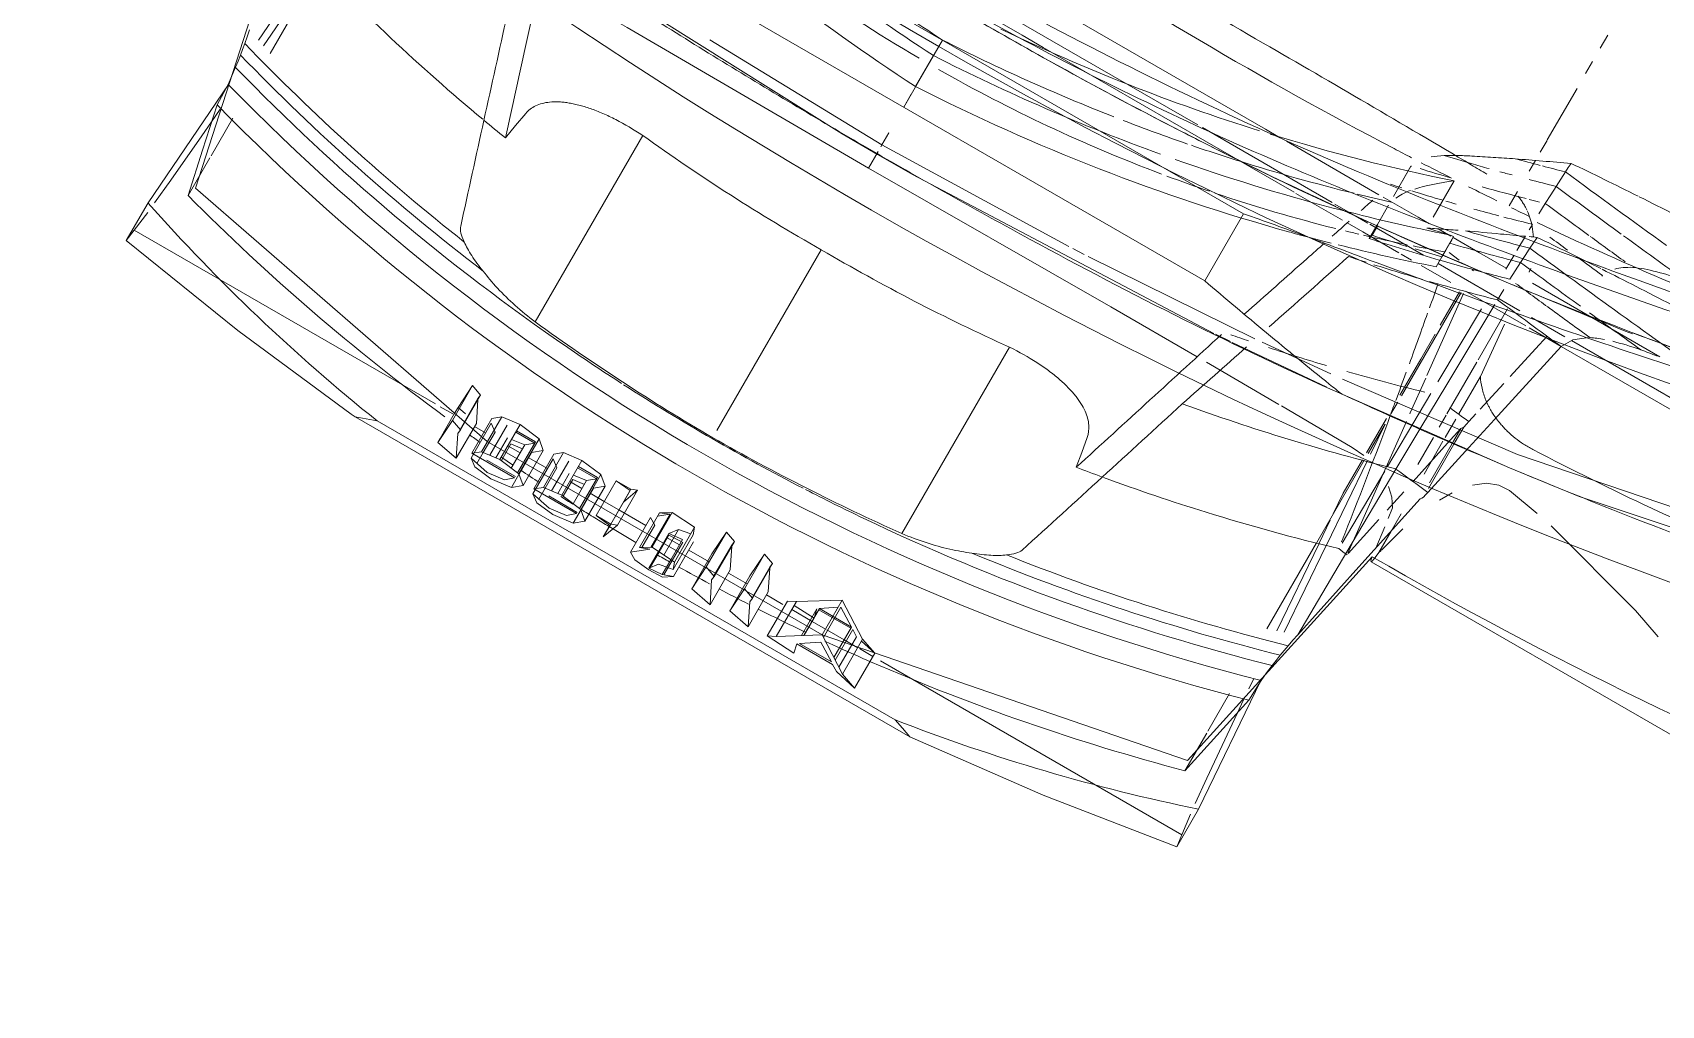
# Model space of a CAD drawing. Header units: inches. Extents: x 6664 to 8129, y 209 to 1287.
# Drawn here: x 7158.87 to 7166.16, y 523.46 to 527.82 of the extents above; entities that cross this region are included whole.
import ezdxf

# ---------------------------------------------------------------- set-up
doc = ezdxf.new("R2010")
doc.units = ezdxf.units.IN
doc.header["$MEASUREMENT"] = 0
doc.layers.add('I-FURN', color=30, linetype='Continuous', lineweight=9)

# ---------------------------------------------------------------- blocks, each defined once
blk = doc.blocks.new('Allsteel Seating Acuity Work-Conference Chair1 - Fully Adj_ Arms_ Mesh Back-8528734-11th FLOOR POWER _ SIGNAL')
at = {"layer": 'I-FURN', "lineweight": 13}
for p, q in [((2.5677, -7.8942), (2.5677, -7.8279)), ((2.5677, -7.8942), (2.5677, -7.8279)), ((2.5677, -8.0255), (2.5677, -7.9633)), ((2.5677, -8.0255), (2.5677, -7.9633)), ((2.5677, -8.3692), (2.5677, -8.1023)), ((2.5677, -8.3692), (2.5677, -8.1023)), ((2.5677, -8.4328), (2.5677, -8.3713)), ((2.5677, -8.4328), (2.5677, -8.3713)), ((2.7113, -8.4294), (2.7098, -8.4521)), ((2.7129, -8.4066), (2.7113, -8.4294)), ((2.5677, -8.5307), (2.5677, -8.4751)), ((2.5677, -8.5307), (2.5677, -8.4751)), ((2.5677, -8.7096), (2.5677, -8.6361)), ((2.5677, -8.7096), (2.5677, -8.6361)), ((2.7021, -8.6196), (2.7009, -8.6744)), ((2.2989, -8.7358), (2.2989, -8.9238)), ((2.6996, -8.7292), (2.6991, -8.7582)), ((2.0984, -8.7795), (2.0984, -8.9325)), ((2.0984, -8.7883), (2.0984, -8.9325)), ((2.6985, -8.7916), (2.6972, -8.8662)), ((2.7424, -8.8278), (2.7443, -8.7987)), ((2.7443, -8.7987), (2.7462, -8.7696)), ((2.6968, -8.8893), (2.6955, -8.9626)), ((2.7386, -8.904), (2.7405, -8.8659)), ((2.7405, -8.8659), (2.7422, -8.8327)), ((2.7422, -8.8327), (2.7424, -8.8278)), ((1.451, -8.958), (-1.451, -8.958)), ((1.5242, -8.958), (1.451, -8.958)), ((2.0378, -8.958), (1.56, -8.958)), ((2.2398, -8.958), (2.0595, -8.958)), ((2.2989, -8.958), (2.2398, -8.958)), ((2.4095, -8.958), (2.3435, -8.958)), ((2.4211, -8.9534), (2.4211, -9.0553)), ((2.5572, -8.958), (2.4211, -8.958)), ((2.6957, -8.958), (2.5572, -8.958)), ((2.7933, -8.922), (2.7919, -8.904)), ((2.7919, -8.919), (2.7919, -8.904)), ((3.0271, -8.958), (2.8308, -8.958)), ((3.4897, -8.958), (3.0271, -8.958)), ((2.0984, -8.9774), (2.0984, -9.0765)), ((2.4393, -9.0254), (2.4947, -9.0323)), ((3.1572, -9.6552), (6.3037, -9.0301)), ((0.6734, -9.0927), (0, -9.0927)), ((1.1794, -9.0927), (0.6734, -9.0927)), ((1.8739, -9.0927), (1.2036, -9.0927)), ((1.9931, -9.0927), (1.8881, -9.0927)), ((2.059, -9.0927), (1.9931, -9.0927)), ((2.3465, -9.0927), (2.0692, -9.0927)), ((2.0984, -9.0765), (2.0984, -9.1496)), ((2.0984, -9.0812), (2.0984, -9.1496)), ((2.102, -9.131), (2.102, -9.0798)), ((2.4211, -9.0553), (2.4211, -9.1092)), ((2.4211, -9.0577), (2.4211, -9.1092)), ((2.8441, -9.0927), (2.4211, -9.0927)), ((2.5677, -9.0412), (2.5754, -9.0421)), ((2.7328, -9.1005), (2.734, -9.0466)), ((3.0766, -9.0927), (2.9041, -9.0927)), ((3.0842, -9.1385), (3.1139, -9.0867)), ((4.2948, -9.0927), (3.1105, -9.0927)), ((3.1139, -9.0867), (3.1694, -9.0433)), ((6.4722, -9.0719), (3.4894, -9.6795)), ((0, -9.1384), (0.2982, -9.1384)), ((0.2982, -9.1384), (0.4075, -9.1384)), ((0.4075, -9.1384), (1.2432, -9.1384)), ((1.2432, -9.1384), (1.7039, -9.1384)), ((1.7132, -9.1384), (1.9538, -9.1384)), ((1.9779, -9.1384), (2.0588, -9.1384)), ((2.0588, -9.1384), (2.1473, -9.1384)), ((2.1473, -9.1384), (2.2453, -9.1384)), ((2.2575, -9.1384), (2.3108, -9.1384)), ((2.3603, -9.1384), (2.5128, -9.1384)), ((2.5677, -9.3265), (2.5677, -9.155)), ((2.5677, -9.155), (2.5677, -9.3265)), ((2.5754, -9.1536), (2.5754, -9.6879)), ((2.6289, -9.5522), (2.5868, -9.1515)), ((2.5889, -9.1384), (2.9004, -9.1384)), ((2.6918, -9.1712), (2.6851, -9.5517)), ((2.7919, -9.3762), (2.7919, -9.1135)), ((2.8381, -9.4355), (2.8141, -9.1797)), ((2.9187, -9.1384), (3.0842, -9.1384)), ((3.0842, -9.1384), (4.2948, -9.1384)), ((1.5554, -9.3349), (-1.5554, -9.3349)), ((0, -9.6818), (0, -9.3349)), ((0, -9.5755), (0, -9.3349)), ((1.5554, -9.6818), (1.5554, -9.3349)), ((2.5677, -9.5015), (2.5677, -9.3726)), ((2.5677, -9.3726), (2.5677, -9.5015)), ((2.7919, -9.6562), (2.7919, -9.3884)), ((0, -9.4155), (0, -9.5755)), ((2.8381, -9.6296), (2.8381, -9.4355)), ((2.9441, -9.41), (2.9105, -9.5623)), ((2.5677, -9.6889), (2.5677, -9.5015)), ((2.5677, -9.5015), (2.5677, -9.6889)), ((0, -9.6818), (0, -9.6147)), ((2.684, -9.6132), (2.6822, -9.7714)), ((2.904, -9.5916), (2.894, -9.6366)), ((1.5554, -9.6818), (-1.5554, -9.6818)), ((2.3097, -9.7545), (3.1572, -9.6552)), ((2.7919, -9.7249), (2.7919, -9.6619)), ((2.8381, -9.7518), (2.8381, -9.6564)), ((2.8785, -9.6821), (2.8644, -9.7485)), ((2.8785, -9.6821), (2.8785, -9.7467)), ((2.8874, -9.6686), (2.8874, -9.7456)), ((1.9145, -9.7908), (2.2525, -9.7601)), ((3.1548, -9.7243), (2.3309, -9.815)), ((2.5754, -9.7208), (2.5754, -9.7813)), ((2.7177, -9.9836), (2.7215, -9.7665)), ((2.8644, -9.7485), (2.8123, -9.9941)), ((2.8785, -9.7467), (2.8785, -9.9623)), ((2.8874, -9.7456), (2.8874, -9.9866)), ((2.8933, -10.0029), (2.952, -9.7375)), ((0, -9.8772), (0, -9.8139)), ((0, -9.8872), (0, -9.8139)), ((1.0499, -9.8482), (1.8795, -9.7937)), ((2.2673, -9.8209), (1.7996, -9.859)), ((2.5677, -9.9861), (2.5677, -9.8084)), ((2.5677, -9.8084), (2.5677, -9.9861)), ((2.5862, -9.983), (2.5754, -9.8342)), ((2.5754, -9.8342), (2.5754, -9.9848)), ((2.7199, -10.4175), (2.6524, -9.7752)), ((2.6822, -9.7714), (2.6797, -9.9934)), ((2.7919, -9.9169), (2.7919, -9.777)), ((2.8381, -9.9404), (2.8381, -9.7706)), ((3.05, -9.875), (3.1007, -9.8357)), ((3.2056, -9.8134), (3.364, -9.8401)), ((-0.1785, -9.9231), (-1.6378, -9.8696)), ((-0.9021, -9.8549), (0, -9.8772)), ((0, -9.8772), (0.9518, -9.8528)), ((0, -9.9975), (0, -9.9115)), ((1.7081, -9.8654), (0.1857, -9.9231)), ((0.9724, -9.8518), (1.0295, -9.8491)), ((1.7912, -9.8596), (1.7177, -9.8647)), ((2.9564, -10.0064), (2.9894, -9.9502)), ((1.7445, -9.9935), (2.119, -9.995)), ((2.1326, -9.9951), (2.5, -9.9975)), ((2.5, -9.9975), (2.5631, -10.0025)), ((2.5677, -10.1959), (2.5677, -10.0224)), ((2.5677, -10.0224), (2.5677, -10.1959)), ((2.5754, -10.0204), (2.5754, -10.4461)), ((2.619, -10.4346), (2.5887, -10.017)), ((2.6795, -10.0166), (2.6752, -10.3907)), ((2.7996, -10.0537), (2.7765, -10.1627)), ((2.7284, -10.0684), (2.7646, -10.1019)), ((2.7646, -10.1019), (2.7919, -10.1416)), ((2.5754, -10.2979), (2.5677, -10.1959)), ((2.7919, -10.1416), (2.7987, -10.1935)), ((2.8381, -10.2354), (2.8381, -10.1455)), ((2.8471, -10.3166), (2.8784, -10.2003)), ((2.7647, -10.2181), (2.7222, -10.4183)), ((2.8038, -10.233), (2.817, -10.3347)), ((2.8381, -10.3449), (2.8381, -10.2354)), ((2.5862, -10.4432), (2.5776, -10.3283)), ((-2.8225, -10.3766), (-2.5629, -11.5799)), ((-0.9481, -10.3755), (-0.9481, -11.3393)), ((0, -10.419), (0, -11.3539)), ((0.9481, -10.3755), (0.9481, -11.3393)), ((2.8225, -10.3766), (2.5629, -11.5799)), ((2.6749, -10.42), (2.6978, -10.4226)), ((2.6978, -10.4226), (2.7207, -10.4252)), ((2.8271, -10.3973), (2.8289, -10.3989)), ((2.8289, -10.3989), (2.8296, -10.3986)), ((2.8289, -10.3989), (5.2596, -10.3989)), ((-2.6192, -10.4366), (-2.6504, -10.8661)), ((-2.5863, -10.4442), (-2.6186, -10.877)), ((-2.5754, -10.8918), (-2.5754, -10.4467)), ((2.5754, -10.4467), (2.5754, -10.8918)), ((2.6186, -10.877), (2.5863, -10.4442)), ((2.6504, -10.8661), (2.6192, -10.4366)), ((-2.6678, -11.1043), (-2.7143, -11.7438)), ((-2.6686, -11.1048), (-2.6652, -11.2092)), ((2.6403, -11.1651), (2.6363, -11.1136)), ((2.6652, -11.2092), (2.6686, -11.1048)), ((2.7143, -11.7438), (2.6678, -11.1053)), ((-2.6444, -11.2193), (-2.6497, -11.2869)), ((2.6497, -11.2869), (2.6444, -11.2193)), ((-2.5754, -11.4205), (-2.5754, -11.2257)), ((2.5754, -11.2257), (2.5754, -11.4205)), ((-2.5754, -11.6256), (-2.5754, -11.4306)), ((2.5754, -11.4306), (2.5754, -11.6256)), ((-2.5629, -11.5799), (-0.8655, -11.911)), ((2.5629, -11.5799), (0.8655, -11.911)), ((2.6883, -11.7295), (2.6765, -11.6049)), ((-1.0546, -11.8437), (-1.047, -11.7262)), ((-1.047, -11.7262), (-0.9949, -11.7446)), ((-1.047, -11.7262), (-1.047, -11.9065)), ((0.2569, -11.8437), (0.2645, -11.7262)), ((0.2645, -11.7262), (0.3165, -11.7446)), ((0.2645, -11.7262), (0.2645, -11.9065)), ((0.4536, -11.8437), (0.4612, -11.7262)), ((0.4612, -11.7262), (0.5133, -11.7446)), ((0.4612, -11.7262), (0.4612, -11.9065)), ((0.6913, -11.8389), (0.8655, -11.7308)), ((0.8655, -11.7308), (1.0321, -11.8372)), ((0.8655, -11.911), (0.8655, -11.7308)), ((-2.7143, -11.9384), (-2.7143, -11.7438)), ((-2.6937, -11.7811), (-2.7065, -11.8805)), ((-0.9949, -11.7446), (-0.9972, -11.7647)), ((-0.9972, -11.924), (-0.9972, -11.7647)), ((-0.9949, -11.9248), (-0.9949, -11.7446)), ((-0.9949, -11.7692), (-0.948, -11.8641)), ((-0.8988, -11.8098), (-0.8642, -11.7819)), ((-0.8642, -11.7819), (-0.776, -11.7714)), ((-0.8642, -11.9621), (-0.8642, -11.7819)), ((-0.825, -11.8031), (-0.825, -11.9575)), ((-0.776, -11.7714), (-0.6704, -11.7843)), ((-0.776, -11.9517), (-0.776, -11.7714)), ((-0.6775, -11.8031), (-0.776, -11.8031)), ((-0.776, -11.8031), (-0.6775, -11.8031)), ((-0.6775, -11.9636), (-0.6775, -11.8031)), ((-0.6704, -11.7843), (-0.6283, -11.82)), ((-0.6704, -11.9645), (-0.6704, -11.7843)), ((-0.5791, -11.8098), (-0.5446, -11.7819)), ((-0.5446, -11.7819), (-0.4563, -11.7714)), ((-0.5446, -11.9621), (-0.5446, -11.7819)), ((-0.5054, -11.8031), (-0.5054, -11.9575)), ((-0.4563, -11.7714), (-0.3507, -11.7843)), ((-0.4563, -11.9517), (-0.4563, -11.7714)), ((-0.3578, -11.8031), (-0.4563, -11.8031)), ((-0.4563, -11.8031), (-0.3578, -11.8031)), ((-0.3578, -11.9636), (-0.3578, -11.8031)), ((-0.3507, -11.7843), (-0.3087, -11.82)), ((-0.3507, -11.9645), (-0.3507, -11.7843)), ((-0.2021, -11.7805), (-0.2774, -11.7737)), ((-0.2774, -11.7737), (-0.2021, -11.7737)), ((-0.2774, -11.9539), (-0.2774, -11.7737)), ((-0.1734, -11.7624), (-0.2021, -11.8399)), ((-0.2021, -11.7737), (-0.1734, -11.7624)), ((-0.2021, -11.9539), (-0.2021, -11.7737)), ((-0.2021, -11.8399), (-0.2021, -11.7805)), ((-0.2021, -11.9539), (-0.2021, -11.7805)), ((-0.1734, -11.7624), (-0.1734, -11.9426)), ((-0.0382, -11.8008), (0.0101, -11.7714)), ((-0.0382, -11.819), (0.0056, -11.7829)), ((0.0056, -11.7829), (-0.0382, -11.8008)), ((-0.0382, -11.981), (-0.0382, -11.8008)), ((0.0056, -11.9544), (0.0056, -11.7829)), ((0.0101, -11.7714), (0.1306, -11.7787)), ((0.0101, -11.7714), (0.0101, -11.9517)), ((0.1306, -11.7787), (0.1415, -11.8104)), ((0.1306, -11.9589), (0.1306, -11.7787)), ((0.3165, -11.7446), (0.3143, -11.7647)), ((0.3143, -11.924), (0.3143, -11.7647)), ((0.3165, -11.9248), (0.3165, -11.7446)), ((0.3165, -11.7692), (0.3635, -11.8641)), ((0.5133, -11.7446), (0.511, -11.7647)), ((0.511, -11.924), (0.511, -11.7647)), ((0.5133, -11.9248), (0.5133, -11.7446)), ((0.5133, -11.7692), (0.5602, -11.8641)), ((0.8655, -11.768), (0.7966, -11.8144)), ((0.9616, -11.8144), (0.8758, -11.7612)), ((0.8758, -11.9175), (0.8758, -11.7612)), ((2.7065, -11.8805), (2.6937, -11.7811)), ((2.7143, -11.7438), (2.7143, -11.9384)), ((-2.7065, -11.8805), (-2.7143, -11.9384)), ((-2.7065, -11.8805), (-1.1505, -11.8805)), ((-1.1256, -11.8805), (-1.0606, -11.8805)), ((-1.0112, -11.852), (-1.0546, -11.8437)), ((-1.0546, -11.877), (-1.0546, -11.8437)), ((-1.0546, -12.0036), (-1.0546, -11.877)), ((-0.948, -12.0443), (-0.948, -11.8641)), ((-0.948, -11.8805), (-0.8906, -11.8805)), ((-0.8988, -11.9901), (-0.8988, -11.8098)), ((-0.8562, -11.8562), (-0.8906, -11.8302)), ((-0.8906, -12.0104), (-0.8906, -11.8302)), ((-0.8562, -11.9612), (-0.8562, -11.8562)), ((-0.7957, -11.8505), (-0.7957, -11.954)), ((-0.6775, -11.8098), (-0.776, -11.8098)), ((-0.776, -11.8479), (-0.7126, -11.8397)), ((-0.776, -11.8805), (-0.7126, -11.8805)), ((-0.7126, -11.8593), (-0.7679, -11.8663)), ((-0.7679, -11.9526), (-0.7679, -11.8663)), ((-0.7126, -11.8397), (-0.6775, -11.8098)), ((-0.7126, -11.8397), (-0.7126, -11.9594)), ((-0.6775, -11.9636), (-0.6775, -11.8098)), ((-0.6704, -11.8805), (-0.571, -11.8805)), ((-0.6283, -11.82), (-0.6693, -11.8538)), ((-0.6693, -11.9639), (-0.6693, -11.8538)), ((-0.6283, -12.0003), (-0.6283, -11.82)), ((-0.5791, -11.9901), (-0.5791, -11.8098)), ((-0.5366, -11.8562), (-0.571, -11.8302)), ((-0.571, -12.0104), (-0.571, -11.8302)), ((-0.5366, -11.9612), (-0.5366, -11.8562)), ((-0.476, -11.8505), (-0.476, -11.954)), ((-0.3578, -11.8098), (-0.4563, -11.8098)), ((-0.4563, -11.8479), (-0.3929, -11.8397)), ((-0.4563, -11.8805), (-0.3929, -11.8805)), ((-0.3929, -11.8593), (-0.4483, -11.8663)), ((-0.4483, -11.9526), (-0.4483, -11.8663)), ((-0.3929, -11.8397), (-0.3578, -11.8098)), ((-0.3929, -11.8397), (-0.3929, -11.9594)), ((-0.3578, -11.9636), (-0.3578, -11.8098)), ((-0.3507, -11.8805), (-0.2774, -11.8805)), ((-0.3087, -11.82), (-0.3496, -11.8538)), ((-0.3496, -11.9639), (-0.3496, -11.8538)), ((-0.3087, -12.0003), (-0.3087, -11.82)), ((-0.2774, -11.8805), (-0.2021, -11.8805)), ((-0.2021, -11.9539), (-0.2021, -11.8399)), ((-0.2021, -11.8805), (-0.0628, -11.8805)), ((-0.0285, -11.8589), (-0.0628, -11.8392)), ((-0.0628, -12.0194), (-0.0628, -11.8392)), ((-0.0285, -11.9752), (-0.0285, -11.8589)), ((0.073, -11.8226), (0.0446, -11.8595)), ((0.0446, -11.8595), (0.1105, -11.8539)), ((0.0446, -11.9537), (0.0446, -11.8595)), ((0.0446, -11.8805), (0.1105, -11.8805)), ((0.1105, -11.8633), (0.0482, -11.8663)), ((0.0482, -11.954), (0.0482, -11.8663)), ((0.1306, -11.8123), (0.073, -11.8226)), ((0.073, -11.9554), (0.073, -11.8226)), ((0.1105, -11.9577), (0.1105, -11.8539)), ((0.1177, -11.9581), (0.1177, -11.8629)), ((0.1415, -11.9906), (0.1415, -11.8104)), ((0.1586, -12.0172), (0.1586, -11.837)), ((0.1586, -11.8805), (0.2645, -11.8805)), ((0.2569, -12.024), (0.2569, -11.8437)), ((0.3635, -12.0443), (0.3635, -11.8641)), ((0.3635, -11.8805), (0.4612, -11.8805)), ((0.4536, -12.024), (0.4536, -11.8437)), ((0.5602, -12.0443), (0.5602, -11.8641)), ((0.5602, -11.8805), (0.6442, -11.8805)), ((0.6548, -11.8571), (0.6913, -11.8389)), ((0.6548, -12.0373), (0.6548, -11.8571)), ((0.6913, -12.0192), (0.6913, -11.8389)), ((0.7966, -11.864), (0.6913, -11.8589)), ((0.6913, -11.8805), (0.7966, -11.8805)), ((0.7868, -11.8211), (0.7971, -11.8641)), ((0.7868, -11.8211), (0.7868, -11.9599)), ((0.7966, -11.8144), (0.9616, -11.8144)), ((0.7966, -11.8144), (0.7966, -11.9538)), ((0.9616, -11.8211), (0.7966, -11.8211)), ((0.7966, -11.8805), (0.8655, -11.8805)), ((0.7971, -11.9535), (0.7971, -11.8641)), ((0.8724, -11.8805), (0.9616, -11.8805)), ((0.9616, -11.9724), (0.9616, -11.8144)), ((0.9616, -11.8805), (1.0321, -11.8805)), ((1.0028, -11.8408), (0.9722, -11.8211)), ((0.9722, -11.9791), (0.9722, -11.8211)), ((1.0028, -11.9987), (1.0028, -11.8408)), ((1.0321, -11.8372), (1.1107, -11.8641)), ((1.0321, -12.0174), (1.0321, -11.8372)), ((1.1107, -11.8641), (1.0321, -11.8471)), ((1.0406, -11.8805), (1.1107, -11.8805)), ((1.1107, -12.0443), (1.1107, -11.8641)), ((1.1505, -11.8805), (2.7065, -11.8805)), ((2.7143, -11.9384), (2.7065, -11.8805)), ((-1.047, -11.9065), (-1.0546, -12.024)), ((-0.9949, -11.9248), (-1.047, -11.9065)), ((-0.9972, -11.9449), (-0.9949, -11.9248)), ((-0.948, -12.0443), (-0.9972, -11.9449)), ((0.8655, -11.911), (-0.8655, -11.911)), ((-0.776, -11.9517), (-0.8642, -11.9621)), ((-0.6704, -11.9645), (-0.776, -11.9517)), ((-0.4563, -11.9517), (-0.5446, -11.9621)), ((-0.3507, -11.9645), (-0.4563, -11.9517)), ((-0.2021, -11.9539), (-0.2774, -11.9539)), ((-0.2774, -11.9539), (-0.2021, -11.9607)), ((-0.1734, -11.9426), (-0.2021, -11.9539)), ((-0.2021, -12.0202), (-0.1734, -11.9426)), ((-0.2021, -12.0202), (-0.2021, -11.9539)), ((0.0101, -11.9517), (-0.0382, -11.981)), ((0.1306, -11.9589), (0.0101, -11.9517)), ((0.0446, -12.0398), (0.0446, -11.9537)), ((0.0482, -12.0395), (0.0482, -11.954)), ((0.2645, -11.9065), (0.2569, -12.024)), ((0.3165, -11.9248), (0.2645, -11.9065)), ((0.3143, -11.9449), (0.3165, -11.9248)), ((0.3635, -12.0443), (0.3143, -11.9449)), ((0.4612, -11.9065), (0.4536, -12.024)), ((0.5133, -11.9248), (0.4612, -11.9065)), ((0.511, -11.9449), (0.5133, -11.9248)), ((0.5602, -12.0443), (0.511, -11.9449)), ((0.8655, -11.911), (0.6913, -12.0192)), ((0.7966, -11.9946), (0.8758, -11.9414)), ((1.0321, -12.0174), (0.8655, -11.911)), ((0.8758, -11.9414), (0.9616, -11.9946)), ((-1.0546, -12.024), (-1.0546, -12.0036)), ((-1.0546, -12.024), (-0.948, -12.0443)), ((-0.8642, -11.9621), (-0.8988, -11.9901)), ((-0.8988, -11.9901), (-0.6775, -11.9901)), ((-0.7957, -12.0307), (-0.8906, -12.0104)), ((-0.8906, -12.0104), (-0.8562, -12.0365)), ((-0.8562, -12.0178), (-0.8562, -11.9612)), ((-0.6775, -11.9833), (-0.825, -11.9833)), ((-0.825, -11.9833), (-0.6775, -11.9833)), ((-0.7126, -12.0199), (-0.7957, -12.0307)), ((-0.6775, -11.9901), (-0.7126, -12.0199)), ((-0.6283, -12.0003), (-0.6704, -11.9645)), ((-0.6693, -12.034), (-0.6693, -11.9639)), ((-0.6693, -12.034), (-0.6283, -12.0003)), ((-0.5446, -11.9621), (-0.5791, -11.9901)), ((-0.5791, -11.9901), (-0.3578, -11.9901)), ((-0.476, -12.0307), (-0.571, -12.0104)), ((-0.571, -12.0104), (-0.5366, -12.0365)), ((-0.5366, -12.0178), (-0.5366, -11.9612)), ((-0.3578, -11.9833), (-0.5054, -11.9833)), ((-0.5054, -11.9833), (-0.3578, -11.9833)), ((-0.3929, -12.0199), (-0.476, -12.0307)), ((-0.3578, -11.9901), (-0.3929, -12.0199)), ((-0.3087, -12.0003), (-0.3507, -11.9645)), ((-0.3496, -12.034), (-0.3496, -11.9639)), ((-0.3496, -12.034), (-0.3087, -12.0003)), ((-0.2021, -11.9607), (-0.2021, -12.0202)), ((0.0056, -11.9632), (-0.0628, -12.0194)), ((-0.0628, -12.0194), (-0.0285, -12.0391)), ((-0.0382, -11.981), (0.0056, -11.9632)), ((0.0446, -12.0398), (0.073, -12.0029)), ((0.073, -12.0029), (0.1415, -11.9906)), ((0.1105, -12.0341), (0.1105, -11.9577)), ((0.1586, -12.0172), (0.1105, -12.0341)), ((0.1177, -12.0316), (0.1177, -11.9581)), ((0.1177, -12.0432), (0.1586, -12.0172)), ((0.1415, -11.9906), (0.1306, -11.9589)), ((0.2569, -12.024), (0.3635, -12.0443)), ((0.4536, -12.024), (0.5602, -12.0443)), ((0.6913, -12.0192), (0.6548, -12.0373)), ((0.7868, -12.0014), (0.9722, -12.0014)), ((0.7971, -12.0443), (0.7868, -12.0014)), ((0.9616, -11.9946), (0.7966, -11.9946)), ((0.9722, -12.0014), (1.0028, -12.021)), ((1.0028, -12.021), (1.1107, -12.0443)), ((1.1107, -12.0443), (1.0321, -12.0174)), ((-1.3386, -12.0764), (1.3386, -12.0764)), ((-0.8562, -12.0365), (-0.7679, -12.0466)), ((-0.7679, -12.0466), (-0.6693, -12.034)), ((-0.5366, -12.0365), (-0.4483, -12.0466)), ((-0.4483, -12.0466), (-0.3496, -12.034)), ((-0.0285, -12.0391), (0.0482, -12.0466)), ((0.1105, -12.0341), (0.0446, -12.0398)), ((0.0482, -12.0466), (0.1177, -12.0432)), ((0.6548, -12.0373), (0.7971, -12.0443)), ((-1.4545, -12.1083), (-1.4331, -12.1102)), ((-1.4331, -12.1102), (1.4331, -12.1102))]:
    blk.add_line(p, q, dxfattribs=at)
at = {"layer": 'I-FURN', "lineweight": 13, "flags": 128}
for points in [[(2.7098, -8.4521), (2.7078, -8.4907), (2.7058, -8.5293)], [(2.7058, -8.5293), (2.7039, -8.5745), (2.7021, -8.6196)], [(2.4211, -8.9534), (2.4211, -8.9705), (2.4211, -8.9876)], [(2.7351, -8.9926), (2.7369, -8.9483), (2.7386, -8.904)], [(2.4211, -8.9876), (2.4211, -9.0227), (2.4211, -9.0577)], [(2.7215, -9.7665), (2.7253, -9.5421), (2.7324, -9.1245)], [(2.952, -9.7375), (2.9888, -9.5708), (3.0842, -9.1385)], [(3.0059, -9.1301), (2.9892, -9.2058), (2.953, -9.3698)], [(2.6486, -9.739), (2.648, -9.7339), (2.6302, -9.5648)], [(2.8874, -9.6686), (2.883, -9.6753), (2.8785, -9.6821)], [(2.894, -9.6366), (2.8907, -9.6526), (2.8874, -9.6686)], [(3.4894, -9.6795), (3.3451, -9.6994), (3.1548, -9.7243)], [(3.1007, -9.8357), (3.1529, -9.8151), (3.2056, -9.8134)], [(3.4472, -9.8566), (3.9626, -9.9961), (4.1096, -10.0478)], [(0.1857, -9.9231), (0.0039, -9.9238), (-0.1785, -9.9231)], [(2.7084, -10.8462), (2.7131, -10.4149), (2.7177, -9.9836)], [(-1.6958, -9.9933), (-1.25, -9.9927), (0, -9.9975)], [(0, -9.9975), (1.25, -9.9927), (1.6958, -9.9933)], [(2.7084, -10.8462), (2.7935, -10.4457), (2.8785, -10.045)], [(2.8785, -10.045), (2.883, -10.0383), (2.8874, -10.0315)], [(2.8874, -10.0315), (2.8904, -10.0172), (2.8933, -10.0029)], [(2.8296, -10.3986), (2.8321, -10.3935), (2.8344, -10.3825), (2.8364, -10.366), (2.8381, -10.3449)], [(2.8225, -10.3766), (2.8247, -10.3899), (2.8271, -10.3973)], [(-1.4749, -10.6922), (-1.4627, -10.622), (-1.4504, -10.5518)], [(1.4504, -10.5518), (1.4627, -10.622), (1.4749, -10.6922)], [(-2.7084, -10.8462), (-2.7022, -10.878), (-2.6959, -10.9098)], [(2.6959, -10.9098), (2.7022, -10.878), (2.7084, -10.8462)], [(-2.6959, -10.9098), (-2.6912, -10.9369), (-2.6865, -10.964)], [(2.6865, -10.964), (2.6912, -10.9369), (2.6959, -10.9098)], [(-2.6865, -10.964), (-2.6823, -10.9932), (-2.6781, -11.0223)], [(2.6781, -11.0223), (2.6823, -10.9932), (2.6865, -10.964)], [(-2.6781, -11.0223), (-2.6733, -11.0636), (-2.6686, -11.1048)], [(2.6686, -11.1048), (2.6733, -11.0636), (2.6781, -11.0223)], [(-2.6652, -11.2092), (-2.6203, -11.4175), (-2.5754, -11.6256)], [(2.5754, -11.6256), (2.6203, -11.4175), (2.6652, -11.2092)], [(-2.6497, -11.2869), (-2.6559, -11.3635), (-2.6765, -11.6049), (-2.6883, -11.7295)], [(2.6765, -11.6049), (2.6559, -11.3635), (2.6497, -11.2869)], [(-2.7143, -11.9384), (-2.0805, -12.038), (-1.4545, -12.1083)], [(1.4331, -12.1102), (2.0805, -12.038), (2.7143, -11.9384)], [(-1.4331, -12.1102), (-1.3859, -12.093), (-1.3386, -12.0764)], [(1.3386, -12.0764), (1.3859, -12.093), (1.4331, -12.1102)]]:
    blk.add_lwpolyline(points, dxfattribs=at)
at = {"layer": 'I-FURN', "lineweight": 13}
for centre, radius, start, end in [((0, 10.3529), 19.7214, 241.76295, 298.23705), ((0.0519, 13.0915), 23.2445, 247.12741, 291.75574), ((2.86, 8.097), 18.4737, 269.88359, 286.84285)]:
    blk.add_arc(centre, radius, start, end, dxfattribs=at)
for centre, major_axis, ratio, start_param, end_param in [((0, 0.2406), (9.4402, 0), 0.961262, 4.992177, 5.00353), ((8.7402, 41.2193), (52.0238, 0), 0.961262, 4.596211, 4.606964), ((0, 0.2406), (9.4402, 0), 0.961262, 4.978813, 4.991172), ((0, 0.1194), (9.3953, 0), 0.961262, 4.976809, 4.982784), ((0, 0.1194), (9.3953, 0), 0.961262, 4.991257, 5.004518), ((8.7402, 41.098), (51.9788, 0), 0.961262, 4.596033, 4.602982), ((8.7402, 41.098), (51.9788, 0), 0.961262, 4.60323, 4.609801), ((0, 0.1194), (9.3953, 0), 0.961262, 4.9491, 4.962563), ((0, 0.1194), (9.3953, 0), 0.961262, 4.962563, 4.971381), ((0, -0.0106), (9.3547, 0), 0.961262, 4.974104, 4.995953), ((0, -0.0106), (9.3547, 0), 0.961262, 4.997443, 5.002636), ((8.7402, 40.9681), (51.9382, 0), 0.961262, 4.595871, 4.600542), ((8.7402, 40.9681), (51.9382, 0), 0.961262, 4.600669, 4.604405), ((-0.4694, -1.122), (8.3905, 0), 0.961262, 4.94696, 5.048619), ((0, -0.0106), (9.3547, 0), 0.961262, 4.943134, 4.95856), ((0, -0.147), (9.3272, 0), 0.961262, 4.991783, 5.006027), ((8.7402, 40.8316), (51.9107, 0), 0.961262, 4.597621, 4.599499), ((0, -0.147), (9.3272, 0), 0.961262, 4.976826, 4.989236), ((8.7402, 40.8316), (51.9107, 0), 0.961262, 4.600514, 4.603238), ((4.9645, -8.9992), (-1.8825, 0.2114), 0.230439, 6.244727, 6.253112), ((0, -0.147), (9.3272, 0), 0.961262, 4.935061, 4.940671), ((0, -0.147), (9.3272, 0), 0.961262, 4.94574, 4.961452), ((0, -0.147), (9.3272, 0), 0.961262, 4.962877, 4.967963), ((0, 0.2291), (9.8129, 0), 0.961262, 4.965224, 4.995628), ((8.7402, 41.2078), (52.3965, 0), 0.961262, 4.597668, 4.601136), ((8.7402, 41.2078), (52.3965, 0), 0.961262, 4.601136, 4.61089), ((-0.4694, -1.122), (8.6405, 0), 0.961262, 4.989023, 5.051501), ((-0.4694, -1.282), (8.3905, 0), 0.961262, 5.005198, 5.023869), ((0, 0.168), (9.7903, 0), 0.961262, 4.949412, 4.960563), ((-5.3058, -4.2786), (-11.2042, 3.058), 0.321031, 2.413564, 2.415556), ((0, 0.1097), (9.7686, 0), 0.961262, 4.962846, 4.996542), ((8.7402, 41.0884), (52.3522, 0), 0.961262, 4.597497, 4.603851), ((8.7402, 41.0884), (52.3522, 0), 0.961262, 4.604801, 4.610205), ((8.7402, 41.2078), (52.3965, 0), 0.961262, 4.61089, 4.61665), ((-0.4694, -1.122), (8.3905, 0), 0.961262, 4.792497, 4.941035), ((-0.4694, -1.282), (8.3905, 0), 0.961262, 4.939522, 5.003491), ((0, -2.8849), (6.8379, 0), 0.961262, 5.053199, 5.074413), ((3.241, -8.8282), (1.1417, 0.3149), 0.147089, 2.479914, 2.499601), ((0, -0.0179), (9.7288, 0), 0.961262, 4.963895, 4.990235), ((0, -0.0179), (9.7288, 0), 0.961262, 4.990235, 4.997369), ((8.7402, 40.9608), (52.3123, 0), 0.961262, 4.597942, 4.601578), ((8.7402, 40.9608), (52.3123, 0), 0.961262, 4.601578, 4.605813), ((-0.4694, -1.282), (8.6405, 0), 0.961262, 5.001217, 5.053501), ((0, -2.8849), (6.8379, 0), 0.961262, 5.019694, 5.049158), ((0, -0.0179), (9.7288, 0), 0.961262, 4.929792, 4.96358), ((0, 0.008), (9.7369, 0), 0.961262, 4.929981, 4.946831), ((0, 0.008), (9.7369, 0), 0.961262, 4.950811, 4.96368), ((0, -0.1522), (9.7017, 0), 0.961262, 4.965364, 4.997934), ((8.7402, 40.8264), (52.2853, 0), 0.961262, 4.597238, 4.604002), ((-0.4694, -1.122), (8.6405, 0), 0.961262, 4.903187, 4.989023), ((-0.4694, -1.282), (8.3905, 0), 0.961262, 4.912772, 4.939522), ((0, -2.8849), (6.8379, 0), 0.961262, 5.007627, 5.016576), ((0.4694, -1.282), (8.3905, 0), 0.961262, 4.556234, 4.656413), ((-0.4694, -1.282), (8.3905, 0), 0.961262, 4.768365, 4.868543), ((-0.4694, -1.282), (8.3905, 0), 0.961262, 4.873955, 4.910626), ((0, -2.8849), (6.8379, 0), 0.961262, 4.918241, 5.001173), ((-0.4694, -1.282), (8.6405, 0), 0.961262, 4.975674, 4.997453), ((0, -0.1522), (9.7017, 0), 0.961262, 4.926165, 4.934803), ((0, -0.1522), (9.7017, 0), 0.961262, 4.938546, 4.96205), ((0.4694, -1.122), (8.6405, 0), 0.961262, 4.515656, 4.658034), ((-0.4694, -1.122), (8.6405, 0), 0.961262, 4.766744, 4.895133), ((-0.4694, -1.282), (8.6405, 0), 0.961262, 4.766744, 4.975246), ((0, -2.8849), (6.8379, 0), 0.961262, 4.884972, 4.914639), ((0.4694, -1.282), (8.6405, 0), 0.961262, 4.475308, 4.658034), ((0, -2.8849), (6.8379, 0), 0.961262, 4.515263, 4.705051), ((0, -2.8849), (6.8379, 0), 0.961262, 4.719727, 4.881153), ((0, -1.1993), (9.1552, 0), 0.961262, 4.967321, 5.006919), ((8.7402, 39.7793), (51.7387, 0), 0.961262, 4.59711, 4.599153), ((0, -1.1993), (9.1552, 0), 0.961262, 4.927249, 4.957042), ((0, -1.1993), (9.1552, 0), 0.961262, 4.907729, 4.917004), ((0, -1.2032), (9.5299, 0), 0.961262, 4.896408, 5.001583), ((8.7402, 39.7755), (52.1135, 0), 0.961262, 4.596566, 4.599957), ((0, -2.1019), (9.0573, 0), 0.961262, 4.412586, 4.534366), ((0, -2.1019), (9.0573, 0), 0.961262, 4.944077, 5.012191), ((0, -2.1019), (9.0573, 0), 0.961262, 4.890412, 4.944077), ((0, -2.1019), (9.0573, 0), 0.961262, 4.53504, 4.548816), ((0, -2.1019), (9.0573, 0), 0.961262, 4.875962, 4.889738), ((0, -2.2355), (9.418, 0), 0.961262, 4.422075, 4.56309), ((0, -2.2355), (9.418, 0), 0.961262, 4.861688, 5.002703), ((0, -2.2861), (9.4189, 0), 0.961262, 4.423144, 4.577889), ((0, -2.2861), (9.4189, 0), 0.961262, 4.846889, 5.001634), ((0, -2.3316), (9.4293, 0), 0.961262, 4.424406, 4.631347), ((0, -2.3316), (9.4293, 0), 0.961262, 4.793431, 5.000372), ((0, -2.3828), (9.4578, 0), 0.961262, 4.426347, 4.998431), ((0, -2.4011), (9.5428, 0), 0.961262, 4.429337, 4.995441), ((0, -2.3316), (9.4293, 0), 0.961262, 4.631347, 4.661975), ((0, -2.3316), (9.4293, 0), 0.961262, 4.762803, 4.793431), ((0, -2.3316), (9.4293, 0), 0.961262, 4.663169, 4.761609), ((0, -2.8849), (9.4506, 0), 0.961262, 4.43639, 4.597394), ((0, -2.8849), (9.4506, 0), 0.961262, 4.83049, 4.988388), ((-0.0672, -4.4221), (8.0637, 0), 0.961262, 4.377909, 4.554057), ((0.0672, -4.4221), (8.0637, 0), 0.961262, 4.87072, 5.046869), ((0, -2.8849), (9.4506, 0), 0.961262, 4.611827, 4.618012), ((0, -2.8849), (9.4506, 0), 0.961262, 4.630195, 4.63691), ((0, -2.8849), (9.4506, 0), 0.961262, 4.64138, 4.651914), ((0, -2.8849), (9.4506, 0), 0.961262, 4.771729, 4.78562), ((0, -2.8849), (9.4506, 0), 0.961262, 4.78562, 4.796772), ((0, -2.8849), (9.4506, 0), 0.961262, 4.806769, 4.814419), ((0, -2.8849), (9.4506, 0), 0.961262, 4.814419, 4.83049), ((0, -2.8849), (9.4506, 0), 0.961262, 4.664056, 4.670771), ((0, -2.8849), (9.4506, 0), 0.961262, 4.675241, 4.683007), ((0, -2.8849), (9.4506, 0), 0.961262, 4.683007, 4.690984), ((0, -2.8849), (9.4506, 0), 0.961262, 4.690984, 4.705744), ((0, -2.8849), (9.4506, 0), 0.961262, 4.717112, 4.724099), ((0, -2.8849), (9.4506, 0), 0.961262, 4.729186, 4.745682), ((0, -2.8849), (9.4506, 0), 0.961262, 4.750892, 4.76652)]:
    blk.add_ellipse(centre, major_axis=major_axis, ratio=ratio, start_param=start_param, end_param=end_param, dxfattribs=at)
for points, knots in [([(0, -7.0434), (0.5508, -7.0575), (1.6516, -7.0664), (3.3027, -7.0218), (4.5581, -6.9452), (5.2619, -6.8885), (5.4202, -6.8751)], [0, 0, 0, 0, 0.25, 0.5, 0.75, 0.8226168, 0.8226168, 0.8226168, 0.8226168]), ([(6.6096, -8.1186), (6.1508, -8.2705), (5.2218, -8.55), (3.7863, -8.8651), (2.3298, -9.0775), (0.7376, -9.1929), (-0.9818, -9.1772), (-2.5102, -9.0252), (-3.7178, -8.8206), (-4.9155, -8.5643), (-5.7898, -8.3085), (-6.3633, -8.1186)], [0, 0, 0, 0, 0.111111, 0.222222, 0.333333, 0.444444, 0.583333, 0.722222, 0.791667, 0.861111, 1, 1, 1, 1]), ([(0, -9.0509), (0.2621, -9.046), (0.785, -9.0249), (1.5657, -8.9621), (2.3428, -8.8597), (3.1162, -8.7333), (3.8849, -8.5907), (4.9053, -8.3812), (5.6668, -8.2169), (6.1723, -8.1023)], [0, 0, 0, 0, 0.125, 0.25, 0.375, 0.5, 0.625, 0.75, 1, 1, 1, 1]), ([(6.3633, -8.1186), (5.9463, -8.2153), (5.1099, -8.405), (4.0593, -8.6331), (3.2139, -8.8008), (2.5774, -8.9142), (1.9372, -9.0133), (1.08, -9.1188), (0.4331, -9.1543), (0, -9.1618)], [0, 0, 0, 0, 0.2, 0.4, 0.5, 0.6, 0.7, 0.8, 1, 1, 1, 1]), ([(2.3289, -8.6356), (1.9693, -8.6312), (1.193, -8.6264), (0.4167, -8.6319), (0, -8.6379)], [0.0684214, 0.0684214, 0.0684214, 0.0684214, 0.5, 1, 1, 1, 1]), ([(2.645, -8.6862), (2.6412, -8.6836), (2.632, -8.6776), (2.6166, -8.6685), (2.5989, -8.6596), (2.5866, -8.6547), (2.5804, -8.6526)], [0.3561152, 0.3561152, 0.3561152, 0.3561152, 0.4166667, 0.5, 0.5833333, 0.6666667, 0.6666667, 0.6666667, 0.6666667]), ([(3.4164, -8.6065), (3.3689, -8.615), (3.2806, -8.6348), (3.2131, -8.6586), (3.1844, -8.6716)], [-0.9751367, -0.9751367, -0.9751367, -0.9751367, -0.5, 0, 0, 0, 0]), ([(2.082, -8.7415), (2.0525, -8.7429), (1.3593, -8.773), (0.6647, -8.7656), (0, -8.7238)], [0.6866576, 0.6866576, 0.6866576, 0.6866576, 0.7, 1, 1, 1, 1]), ([(2.6994, -8.7912), (2.6649, -8.8071), (2.5816, -8.8454), (2.5012, -8.8824), (2.4547, -8.9038)], [-0.8447622, -0.8447622, -0.8447622, -0.8447622, -0.5, 0, 0, 0, 0]), ([(2.5438, -9.0352), (2.6219, -9.0258), (2.8845, -8.9922), (3.1475, -8.9574), (3.332, -8.9307)], [0.3661056, 0.3661056, 0.3661056, 0.3661056, 0.4, 0.4802773, 0.4802773, 0.4802773, 0.4802773]), ([(1.1143, -9.1554), (1.207, -9.1509), (1.4686, -9.1367), (1.7296, -9.1157), (1.898, -9.1003)], [0.1600053, 0.1600053, 0.1600053, 0.1600053, 0.2, 0.2729056, 0.2729056, 0.2729056, 0.2729056]), ([(2.102, -9.131), (2.1008, -9.1342), (2.099, -9.1405), (2.0984, -9.1466), (2.0984, -9.1496)], [-1, -1, -1, -1, -0.5, -0.0027493, -0.0027493, -0.0027493, -0.0027493]), ([(1.7837, -9.7225), (1.8233, -9.6039), (1.8737, -9.4527), (1.9241, -9.3008), (1.9349, -9.2681)], [-0.8769893, -0.8769893, -0.8769893, -0.8769893, -0.5, -0.3966326, -0.3966326, -0.3966326, -0.3966326]), ([(2.9717, -9.5529), (2.9687, -9.5514), (2.9611, -9.5474), (2.9493, -9.5406), (2.9322, -9.5301), (2.9122, -9.5157), (2.8903, -9.4971), (2.864, -9.4713), (2.8476, -9.4503), (2.8381, -9.4355)], [0.5258955, 0.5258955, 0.5258955, 0.5258955, 0.55, 0.5875, 0.625, 0.7, 0.775, 0.85, 1, 1, 1, 1]), ([(4.9282, -9.4103), (4.7475, -9.4444), (4.1802, -9.5353), (3.6017, -9.5848), (3.2056, -9.6016)], [0.5577649, 0.5577649, 0.5577649, 0.5577649, 0.7, 1, 1, 1, 1]), ([(3.2056, -9.6016), (3.1891, -9.6022), (3.1568, -9.602), (3.1101, -9.5975), (3.072, -9.5898), (3.0424, -9.5816), (3.0106, -9.5712), (2.9874, -9.561), (2.9717, -9.5529)], [0, 0, 0, 0, 0.1, 0.2, 0.3, 0.35, 0.4, 0.5258955, 0.5258955, 0.5258955, 0.5258955]), ([(-2.2754, -9.8203), (-2.0371, -9.8445), (-1.5389, -9.8843), (-0.7803, -9.9152), (0.0016, -9.9246), (0.7834, -9.9153), (1.5632, -9.8837), (2.0826, -9.8415), (2.3421, -9.8141)], [0.0135974, 0.0135974, 0.0135974, 0.0135974, 0.1666667, 0.3333333, 0.5, 0.6666667, 0.8333333, 1, 1, 1, 1]), ([(-1.741, -9.8512), (-1.6973, -9.9898), (-1.6086, -10.2707), (-1.5199, -10.5505), (-1.4749, -10.6922)], [-0.9852105, -0.9852105, -0.9852105, -0.9852105, -0.5, 0, 0, 0, 0]), ([(1.4749, -10.6922), (1.5199, -10.5505), (1.6086, -10.2709), (1.6972, -9.9902), (1.7408, -9.8518)], [-1, -1, -1, -1, -0.5, -0.01541, -0.01541, -0.01541, -0.01541]), ([(-1.4504, -10.5518), (-1.4474, -10.5336), (-1.4369, -10.5084), (-1.4105, -10.4764), (-1.3843, -10.4542), (-1.3569, -10.4373), (-1.3316, -10.4246), (-1.3109, -10.416), (-1.2885, -10.4081), (-1.2563, -10.3981), (-1.2121, -10.3877), (-1.1526, -10.3788), (-1.0663, -10.3715), (-0.9961, -10.3726), (-0.9481, -10.3755)], [-1, -1, -1, -1, -0.833333, -0.75, -0.666667, -0.583333, -0.541667, -0.5, -0.458333, -0.416667, -0.333333, -0.25, -0.166667, 0, 0, 0, 0]), ([(0.9481, -10.3755), (0.996, -10.3725), (1.0661, -10.3715), (1.1524, -10.3788), (1.212, -10.3877), (1.2562, -10.398), (1.2884, -10.4081), (1.3108, -10.416), (1.3315, -10.4246), (1.3568, -10.4372), (1.3843, -10.4542), (1.4105, -10.4764), (1.4369, -10.5083), (1.4474, -10.5336), (1.4504, -10.5518)], [-1, -1, -1, -1, -0.833333, -0.75, -0.666667, -0.583333, -0.541667, -0.5, -0.458333, -0.416667, -0.333333, -0.25, -0.166667, 0, 0, 0, 0])]:
    blk.add_open_spline(points, degree=3, knots=knots, dxfattribs=at)
for points in [[(2.1464, -9.233), (2.5494, -9.1648), (3.3527, -9.0168), (4.5478, -8.7543), (5.7375, -8.48), (6.5281, -8.295), (6.9227, -8.2022)], [(3.0514, -8.3835), (3.1689, -8.3765), (3.2909, -8.3703), (3.4171, -8.3649)], [(2.5973, -8.4612), (2.6352, -8.4433), (2.6738, -8.4251), (2.7129, -8.4066)], [(2.7129, -8.4066), (2.8195, -8.3984), (2.9308, -8.3907), (3.0465, -8.3838)], [(2.3118, -8.6002), (2.3398, -8.5862), (2.3969, -8.5577), (2.4557, -8.5286), (2.4855, -8.5138)], [(2.4855, -8.5138), (2.5221, -8.4966), (2.5594, -8.479), (2.5973, -8.4612)], [(2.2033, -8.6601), (2.2183, -8.6507), (2.2516, -8.6312), (2.2908, -8.6107), (2.3118, -8.6002)], [(3.9299, -8.5738), (3.526, -8.6275), (3.1203, -8.6799), (2.7133, -8.7124)], [(2.1558, -8.6949), (2.1693, -8.6837), (2.1852, -8.6721), (2.2033, -8.6601)], [(2.4105, -8.6367), (2.3833, -8.6363), (2.3561, -8.636), (2.3289, -8.6356)], [(3.1844, -8.6716), (3.157, -8.6865), (3.1349, -8.7023), (3.1183, -8.719)], [(2.2823, -8.7313), (2.2316, -8.7341), (2.1809, -8.737), (2.1302, -8.7395)], [(2.1642, -8.856), (2.1975, -8.8185), (2.2429, -8.7781), (2.2989, -8.7358)], [(2.5083, -8.7173), (2.4615, -8.7205), (2.4147, -8.7236), (2.3679, -8.7267)], [(2.6686, -8.7059), (2.6394, -8.7081), (2.6102, -8.7103), (2.581, -8.7125)], [(2.7034, -8.7393), (2.6878, -8.7203), (2.6698, -8.7038), (2.6492, -8.6892)], [(2.7317, -8.7764), (2.7231, -8.7638), (2.7136, -8.7514), (2.7034, -8.7393)], [(3.4171, -8.7299), (3.2974, -8.7351), (3.1814, -8.7411), (3.0695, -8.7477)], [(2.0984, -8.7795), (2.0984, -8.7785), (2.0985, -8.7776), (2.0985, -8.7766)], [(2.0985, -8.7766), (2.0986, -8.7756), (2.0986, -8.7746), (2.0987, -8.7736)], [(2.7462, -8.7696), (2.7353, -8.7746), (2.7245, -8.7796), (2.7137, -8.7846)], [(3.0631, -8.7481), (2.9535, -8.7546), (2.8478, -8.7618), (2.7462, -8.7696)], [(3.3305, -8.9253), (3.5409, -8.8917), (3.7515, -8.8575), (3.9611, -8.8194)], [(2.1112, -8.9336), (2.1201, -8.9138), (2.1309, -8.8935), (2.1501, -8.8712)], [(2.3823, -8.939), (2.3585, -8.9506), (2.335, -8.9621), (2.3118, -8.9735)], [(2.3421, -9.8141), (2.8609, -9.7652), (3.8925, -9.6358), (5.4236, -9.3453), (6.4259, -9.09), (6.9227, -8.9467)], [(2.4245, -8.9185), (2.4109, -8.9251), (2.3973, -8.9317), (2.3839, -8.9383)], [(3.3999, -8.9733), (3.4244, -8.9692), (3.4501, -8.9654), (3.4771, -8.9618)], [(1.8984, -9.102), (2.1139, -9.0832), (2.3287, -9.0596), (2.5435, -9.0341)], [(2.0045, -9.0586), (2.0117, -9.0367), (2.019, -9.0147), (2.0263, -8.9928)], [(3.1755, -9.0397), (3.1934, -9.031), (3.2138, -9.0227), (3.2367, -9.0148)], [(3.272, -9.0035), (3.3095, -8.9924), (3.3523, -8.9823), (3.3999, -8.9733)], [(0, -9.1792), (0.1535, -9.1801), (0.3069, -9.1793), (0.4601, -9.1768)], [(0.4601, -9.1768), (0.6784, -9.1731), (0.8966, -9.1665), (1.1144, -9.1559)], [(1.9499, -9.223), (1.9605, -9.1913), (1.971, -9.1595), (1.9815, -9.1277)], [(2.4875, -9.2837), (2.4808, -9.2468), (2.4739, -9.21), (2.467, -9.1732)], [(1.5554, -9.3349), (1.6537, -9.3166), (1.8505, -9.2814), (2.0477, -9.2487), (2.1464, -9.233)], [(2.0582, -9.2659), (2.0083, -9.4165), (1.9583, -9.5667), (1.9083, -9.7167)], [(2.5343, -9.5451), (2.5204, -9.466), (2.5061, -9.3873), (2.4916, -9.3086)], [(2.5641, -9.7188), (2.5566, -9.6743), (2.5489, -9.63), (2.541, -9.5858)], [(2.2696, -9.8034), (2.1503, -9.7848), (1.912, -9.746), (1.6742, -9.7037), (1.5554, -9.6818)], [(2.5747, -9.7817), (2.5716, -9.7633), (2.5686, -9.7448), (2.5654, -9.7265)], [(2.3421, -9.8141), (2.33, -9.8125), (2.3058, -9.809), (2.2817, -9.8053), (2.2696, -9.8034)], [(2.6701, -10.387), (2.6403, -10.1852), (2.6095, -9.9839), (2.5755, -9.7844)], [(1.8659, -9.8441), (1.8252, -9.966), (1.7845, -10.0878), (1.7438, -10.2093)], [(-1.4504, -11.1344), (-1.4993, -10.9809), (-1.5971, -10.6732), (-1.6949, -10.3642), (-1.7438, -10.2093)], [(1.7438, -10.2093), (1.6949, -10.3642), (1.5971, -10.6732), (1.4993, -10.9809), (1.4504, -11.1344)], [(2.8381, -10.3449), (2.8399, -10.3406), (2.8431, -10.3315), (2.8459, -10.3217), (2.8471, -10.3166)], [(-0.9481, -10.3755), (-0.7904, -10.3913), (-0.4748, -10.4144), (-0.1584, -10.4203), (0, -10.419)], [(0, -10.419), (0.1584, -10.4203), (0.4748, -10.4144), (0.7904, -10.3913), (0.9481, -10.3755)], [(-1.4009, -11.1879), (-1.4146, -11.1787), (-1.4368, -11.1603), (-1.4478, -11.1428), (-1.4504, -11.1344)], [(1.4504, -11.1344), (1.4478, -11.1428), (1.4368, -11.1603), (1.4146, -11.1787), (1.4009, -11.1879)], [(-1.263, -11.2583), (-1.292, -11.2474), (-1.3446, -11.2245), (-1.3846, -11.2002), (-1.4009, -11.1879)], [(1.4009, -11.1879), (1.3846, -11.2002), (1.3446, -11.2245), (1.292, -11.2474), (1.263, -11.2583)], [(-0.9481, -11.3393), (-0.9866, -11.3343), (-1.063, -11.3215), (-1.1703, -11.2937), (-1.2339, -11.2708), (-1.263, -11.2583)], [(1.263, -11.2583), (1.2339, -11.2708), (1.1703, -11.2937), (1.063, -11.3215), (0.9866, -11.3343), (0.9481, -11.3393)], [(0, -11.3908), (-0.1584, -11.3899), (-0.4748, -11.3804), (-0.7905, -11.3555), (-0.9481, -11.3393)], [(0.9481, -11.3393), (0.7905, -11.3555), (0.4748, -11.3804), (0.1584, -11.3899), (0, -11.3908)]]:
    blk.add_open_spline(points, degree=3, dxfattribs=at)

msp = doc.modelspace()

# ---------------------------------------------------------------- block references
at = {"layer": 'I-FURN', "rotation": 329.9998874387214}
msp.add_blockref('Allsteel Seating Acuity Work-Conference Chair1 - Fully Adj_ Arms_ Mesh Back-8528734-11th FLOOR POWER _ SIGNAL', (7167.6122, 535.8703), dxfattribs=at)

doc.saveas('drawing.dxf')
